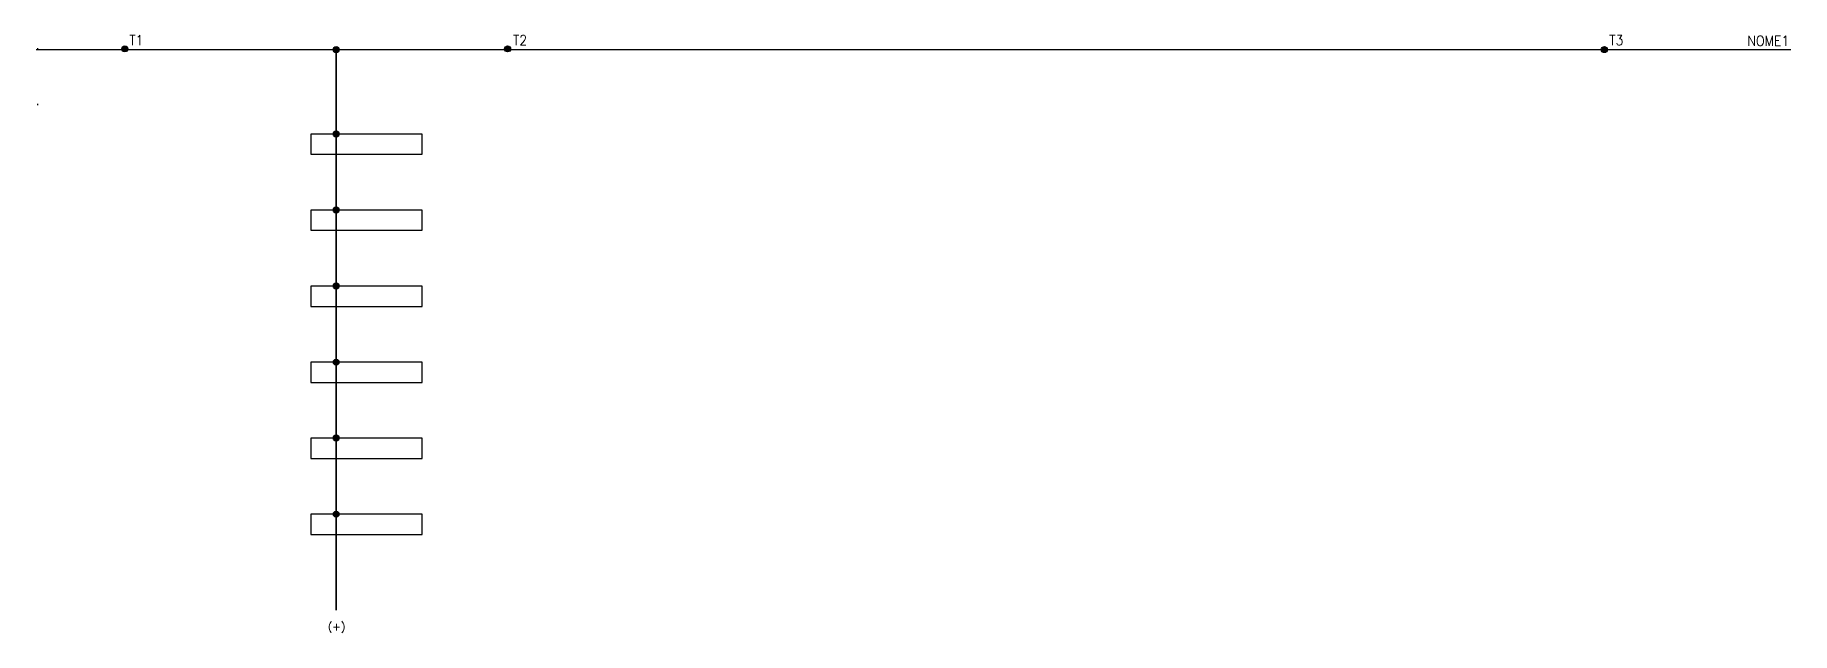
# Model space of a CAD drawing. Header units: millimetres. Extents: x 1112 to 1459, y 891 to 1009.
import ezdxf
from ezdxf.enums import TextEntityAlignment as Align

# ---------------------------------------------------------------- set-up
doc = ezdxf.new("R2010")
doc.units = ezdxf.units.MM
doc.styles.add('ROMANS', font='romans.shx')

# ---------------------------------------------------------------- blocks, each defined once
blk = doc.blocks.new('CON1')
at = {"color": 5, "const_width": 1}
blk.add_lwpolyline([(-0.5, 0, 1), (0.5, 0, 1)], format="xyb", close=True, dxfattribs=at)

msp = doc.modelspace()

# ---------------------------------------------------------------- hatches: boundary and pattern name
h = msp.add_hatch(color=256)
h.paths.add_polyline_path([(1129.48, 1006.07), (1130.68, 1006.07, 1)])
h.paths.add_polyline_path([(1130.68, 1006.07), (1130.08, 1006.07), (1130.08, 1005.47, 0.414214)])
h.paths.add_polyline_path([(1130.08, 1006.07), (1129.48, 1006.07, 0.414214), (1130.08, 1005.47)])
h = msp.add_hatch(color=256)
h.paths.add_polyline_path([(1130.1, 1006.67), (1130.1, 1006.07), (1130.68, 1006.07, 0.405686)])
h.paths.add_polyline_path([(1130.1, 1006.67, 0.422793), (1129.48, 1006.07), (1130.1, 1006.07)])
h.paths.add_polyline_path([(1130.68, 1006.07), (1129.48, 1006.07, 1)])
for points in [[(1130.58, 1006.07, 1), (1129.58, 1006.07, 1)], [(1172.27, 1005.92, 1), (1171.27, 1005.92, 1)], [(1206.08, 1006.07, 1), (1205.08, 1006.07, 1)], [(1422.46, 1005.92, 1), (1421.46, 1005.92, 1)]]:
    msp.add_hatch(color=5).paths.add_polyline_path(points)
h = msp.add_hatch(color=256)
h.paths.add_polyline_path([(1171.17, 1005.92), (1172.37, 1005.92, 1)])
h.paths.add_polyline_path([(1172.37, 1005.92), (1171.77, 1005.92), (1171.77, 1005.32, 0.414214)])
h.paths.add_polyline_path([(1171.77, 1005.92), (1171.17, 1005.92, 0.414214), (1171.77, 1005.32)])
h = msp.add_hatch(color=256)
h.paths.add_polyline_path([(1171.17, 1005.92), (1172.37, 1005.92, 1)])
h.paths.add_polyline_path([(1172.37, 1005.92), (1171.77, 1005.92), (1171.77, 1005.32, 0.414214)])
h.paths.add_polyline_path([(1171.77, 1005.92), (1171.17, 1005.92, 0.414214), (1171.77, 1005.32)])
h = msp.add_hatch(color=256)
h.paths.add_polyline_path([(1171.79, 1006.52), (1171.79, 1005.92), (1172.37, 1005.92, 0.405686)])
h.paths.add_polyline_path([(1171.79, 1006.52, 0.422793), (1171.17, 1005.92), (1171.79, 1005.92)])
h.paths.add_polyline_path([(1172.37, 1005.92), (1171.17, 1005.92, 1)])
h = msp.add_hatch(color=256)
h.paths.add_polyline_path([(1204.98, 1006.07), (1206.18, 1006.07, 1)])
h.paths.add_polyline_path([(1206.18, 1006.07), (1205.58, 1006.07), (1205.58, 1005.47, 0.414214)])
h.paths.add_polyline_path([(1205.58, 1006.07), (1204.98, 1006.07, 0.414214), (1205.58, 1005.47)])
h = msp.add_hatch(color=256)
h.paths.add_polyline_path([(1205.6, 1006.67), (1205.6, 1006.07), (1206.18, 1006.07, 0.405686)])
h.paths.add_polyline_path([(1205.6, 1006.67, 0.422793), (1204.98, 1006.07), (1205.6, 1006.07)])
h.paths.add_polyline_path([(1206.18, 1006.07), (1204.98, 1006.07, 1)])
h = msp.add_hatch(color=7)
h.paths.add_polyline_path([(1421.36, 1005.92), (1422.56, 1005.92, 1)])
h.paths.add_polyline_path([(1422.56, 1005.92), (1421.96, 1005.92), (1421.96, 1005.32, 0.414214)])
h.paths.add_polyline_path([(1421.96, 1005.92), (1421.36, 1005.92, 0.414214), (1421.96, 1005.32)])
h = msp.add_hatch(color=256)
h.paths.add_polyline_path([(1421.36, 1005.92), (1422.56, 1005.92, 1)])
h.paths.add_polyline_path([(1422.56, 1005.92), (1421.96, 1005.92), (1421.96, 1005.32, 0.414214)])
h.paths.add_polyline_path([(1421.96, 1005.92), (1421.36, 1005.92, 0.414214), (1421.96, 1005.32)])
h = msp.add_hatch(color=256)
h.paths.add_polyline_path([(1421.98, 1006.52), (1421.98, 1005.92), (1422.56, 1005.92, 0.405686)])
h.paths.add_polyline_path([(1421.98, 1006.52, 0.422793), (1421.36, 1005.92), (1421.98, 1005.92)])
h.paths.add_polyline_path([(1422.56, 1005.92), (1421.36, 1005.92, 1)])
h = msp.add_hatch(color=7)
h.paths.add_polyline_path([(1171.17, 989.27), (1172.37, 989.27, 1)])
h.paths.add_polyline_path([(1172.37, 989.27), (1171.77, 989.27), (1171.77, 988.67, 0.414214)])
h.paths.add_polyline_path([(1171.77, 989.27), (1171.17, 989.27, 0.414214), (1171.77, 988.67)])
h = msp.add_hatch(color=7)
h.paths.add_polyline_path([(1171.17, 974.27), (1172.37, 974.27, 1)])
h.paths.add_polyline_path([(1172.37, 974.27), (1171.77, 974.27), (1171.77, 973.67, 0.414214)])
h.paths.add_polyline_path([(1171.77, 974.27), (1171.17, 974.27, 0.414214), (1171.77, 973.67)])
h = msp.add_hatch(color=7)
h.paths.add_polyline_path([(1171.17, 959.26), (1172.37, 959.26, 1)])
h.paths.add_polyline_path([(1172.37, 959.26), (1171.77, 959.26), (1171.77, 958.66, 0.414214)])
h.paths.add_polyline_path([(1171.77, 959.26), (1171.17, 959.26, 0.414214), (1171.77, 958.66)])
h = msp.add_hatch(color=7)
h.paths.add_polyline_path([(1171.17, 944.26), (1172.37, 944.26, 1)])
h.paths.add_polyline_path([(1172.37, 944.26), (1171.77, 944.26), (1171.77, 943.66, 0.414214)])
h.paths.add_polyline_path([(1171.77, 944.26), (1171.17, 944.26, 0.414214), (1171.77, 943.66)])
h = msp.add_hatch(color=7)
h.paths.add_polyline_path([(1171.17, 929.27), (1172.37, 929.27, 1)])
h.paths.add_polyline_path([(1172.37, 929.27), (1171.77, 929.27), (1171.77, 928.67, 0.414214)])
h.paths.add_polyline_path([(1171.77, 929.27), (1171.17, 929.27, 0.414214), (1171.77, 928.67)])
h = msp.add_hatch(color=7)
h.paths.add_polyline_path([(1171.17, 914.27), (1172.37, 914.27, 1)])
h.paths.add_polyline_path([(1172.37, 914.27), (1171.77, 914.27), (1171.77, 913.67, 0.414214)])
h.paths.add_polyline_path([(1171.77, 914.27), (1171.17, 914.27, 0.414214), (1171.77, 913.67)])

# ---------------------------------------------------------------- linework, layer by layer
at = {"color": 5, "const_width": 0.3}
for points in [[(1458.8, 1005.92), (1112.53, 1005.92)], [(1171.77, 1005.92), (1171.77, 895.27)]]:
    msp.add_lwpolyline(points, dxfattribs=at)
at = {"color": 7}
for points in [[(1166.77, 989.27), (1166.77, 985.27), (1188.77, 985.27), (1188.77, 989.27)], [(1166.77, 974.27), (1166.77, 970.27), (1188.77, 970.27), (1188.77, 974.27)], [(1166.77, 959.27), (1166.77, 955.27), (1188.77, 955.27), (1188.77, 959.27)], [(1166.77, 944.27), (1166.77, 940.27), (1188.77, 940.27), (1188.77, 944.27)], [(1166.77, 929.27), (1166.77, 925.27), (1188.77, 925.27), (1188.77, 929.27)], [(1166.77, 914.27), (1166.77, 910.27), (1188.77, 910.27), (1188.77, 914.27)]]:
    msp.add_lwpolyline(points, close=True, dxfattribs=at)
for centre in [(1130.08, 1006.07), (1130.08, 1006.07), (1171.77, 1005.92), (1171.77, 1005.92), (1171.77, 1005.92), (1205.58, 1006.07), (1205.58, 1006.07), (1421.96, 1005.92), (1421.96, 1005.92)]:
    msp.add_circle(centre, 0.6)
at = {"color": 5}
for centre in [(1130.08, 1006.07), (1171.77, 1005.92), (1205.58, 1006.07), (1421.96, 1005.92)]:
    msp.add_circle(centre, 0.5, dxfattribs=at)
at = {"color": 7}
for centre in [(1421.96, 1005.92), (1171.77, 989.27), (1171.77, 974.27), (1171.77, 959.26), (1171.77, 944.26), (1171.77, 929.27), (1171.77, 914.27)]:
    msp.add_circle(centre, 0.6, dxfattribs=at)

# ---------------------------------------------------------------- block references
at = {"color": 7, "xscale": 0.5, "yscale": 0.5, "zscale": 0.5}
for p in [(1171.77, 989.27), (1171.77, 989.27), (1171.77, 974.27), (1171.77, 974.27), (1171.77, 959.26), (1171.77, 959.26), (1171.77, 944.26), (1171.77, 944.26), (1171.77, 929.27), (1171.77, 929.27), (1171.77, 914.27), (1171.77, 914.27)]:
    msp.add_blockref('CON1', p, dxfattribs=at)

# ---------------------------------------------------------------- texts
for p in [(1112.53, 1005.92), (1112.53, 994.92)]:
    msp.add_text('.', height=2).set_placement(p)
at = {"color": 7, "style": 'ROMANS'}
msp.add_text('(+)', height=1.5, dxfattribs=at).set_placement((1170.11, 891.35))
at = {"style": 'ROMANS', "width": 0.9, "flags": 1}
for tag, p in [('T1', (1132.36, 1006.78)), ('T2', (1208.06, 1006.78)), ('T3', (1424.32, 1006.78))]:
    msp.add_attdef(tag, text='', height=2, dxfattribs=at).set_placement(p, align=Align.CENTER)
at = {"style": 'ROMANS', "width": 0.9}
msp.add_attdef('NOME1', text='', height=2, dxfattribs=at).set_placement((1454.31, 1007.65), align=Align.MIDDLE_CENTER)

doc.saveas('drawing.dxf')
